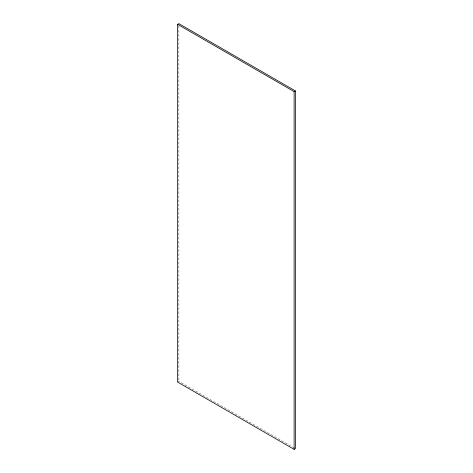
<?xml version="1.0" encoding="UTF-8"?>
<svg xmlns="http://www.w3.org/2000/svg" width="473" height="473" viewBox="0 0 473 473"><rect width="100%" height="100%" fill="white"/><g stroke="black" fill="none" stroke-linecap="round" stroke-linejoin="round"><path stroke-width="0.35" stroke-dasharray="2.37 1.77" d="M177.635 382.095L178.877 381.38L294.72 448.262M178.877 25.861L178.877 381.38"/><path stroke-width="0.71" d="M177.635 24.365L178.877 23.65L295.365 90.905L295.365 448.635L294.123 449.35L177.635 382.095L177.635 24.365L294.123 91.62L295.365 90.905M294.123 91.62L294.123 449.35"/></g></svg>
